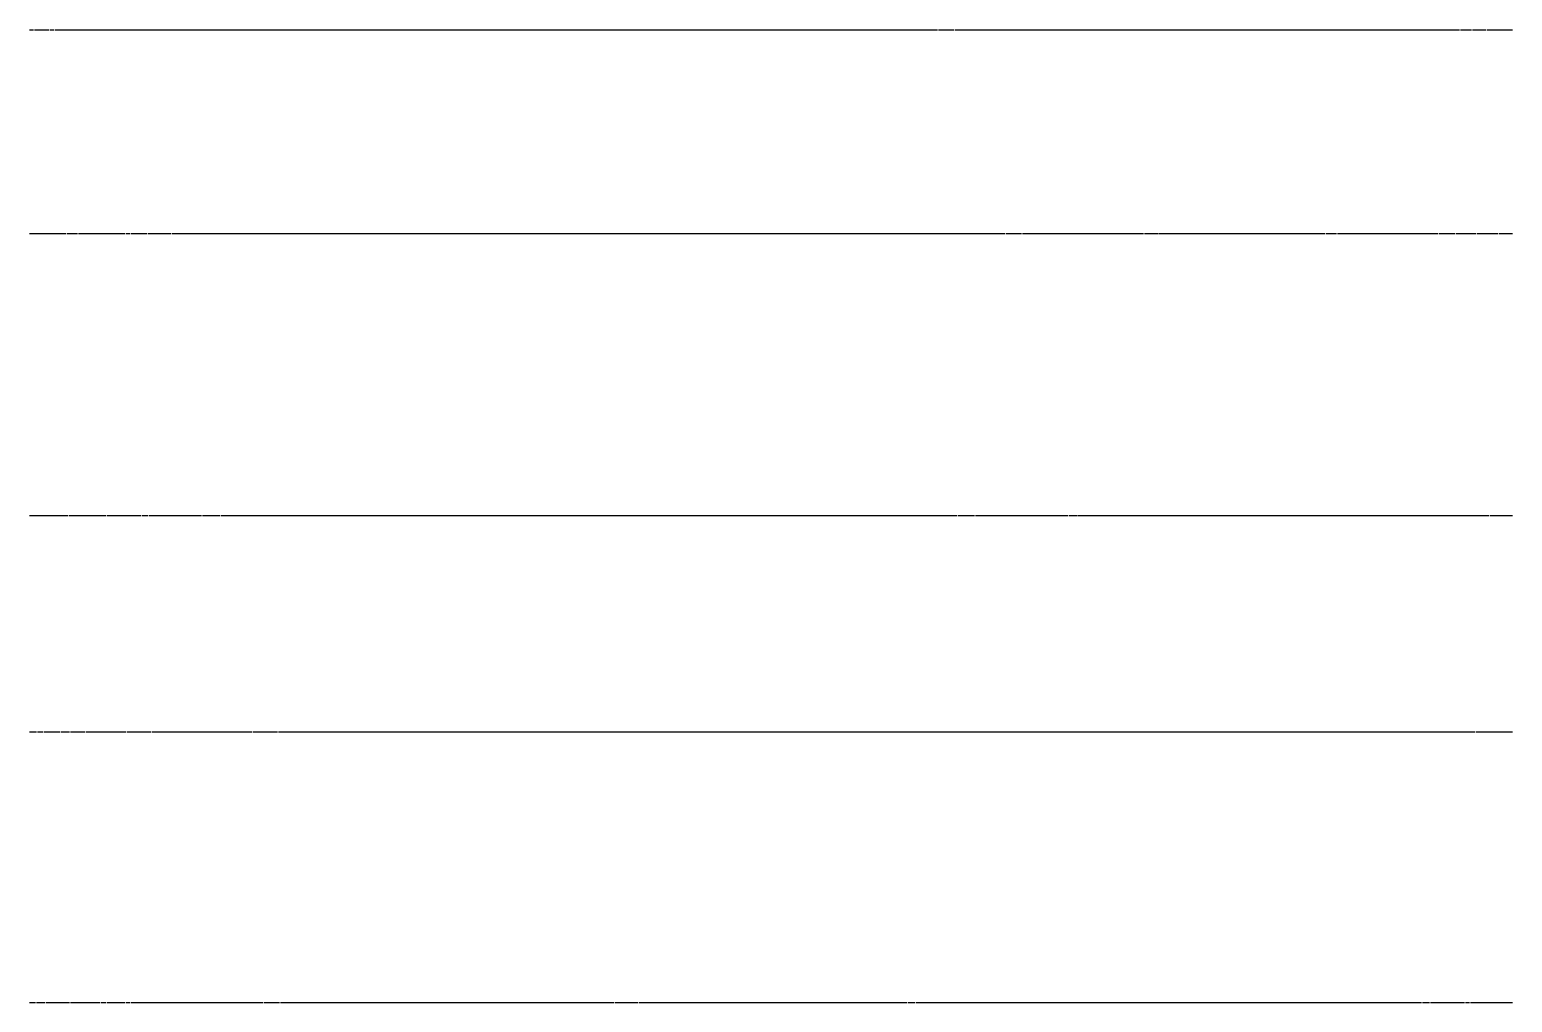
# Model space of a CAD drawing. Header units: metres. Extents: x 0 to 17.9, y -13.5 to -1.7.
import ezdxf

# ---------------------------------------------------------------- set-up
doc = ezdxf.new("R2010")
doc.units = ezdxf.units.M
for name, color, linetype in [('LINE_00_BAND_00', 1, 'Continuous'), ('LINE_00_BAND_01', 2, 'Continuous'), ('LINE_01_BAND_00', 1, 'Continuous'), ('LINE_01_BAND_01', 2, 'Continuous'), ('LINE_02_BAND_00', 1, 'Continuous'), ('LINE_02_BAND_01', 2, 'Continuous'), ('LINE_03_BAND_00', 1, 'Continuous'), ('LINE_03_BAND_01', 2, 'Continuous'), ('LINE_04_BAND_00', 1, 'Continuous'), ('LINE_04_BAND_01', 2, 'Continuous')]:
    doc.layers.add(name, color=color, linetype=linetype)

msp = doc.modelspace()

# ---------------------------------------------------------------- linework, layer by layer
at = {"layer": 'LINE_00_BAND_00', "color": 1}
for p, q in [((0.059, -1.708), (0.236, -1.708)), ((0.307, -1.708), (10.988, -1.708)), ((11.201, -1.708), (17.309, -1.708)), ((17.463, -1.708), (17.628, -1.708))]:
    msp.add_line(p, q, dxfattribs=at)
at = {"layer": 'LINE_00_BAND_01', "color": 2}
for p, q in [((0, -1.708), (0.047, -1.708)), ((0.248, -1.708), (0.295, -1.708)), ((11, -1.708), (11.189, -1.708)), ((17.321, -1.708), (17.451, -1.708)), ((17.64, -1.708), (17.947, -1.708))]:
    msp.add_line(p, q, dxfattribs=at)
at = {"layer": 'LINE_01_BAND_00', "color": 1}
for p, q in [((0, -4.177), (0.437, -4.177)), ((0.591, -4.177), (1.158, -4.177)), ((1.229, -4.177), (1.418, -4.177)), ((1.725, -4.177), (11.803, -4.177)), ((12.016, -4.177), (13.481, -4.177)), ((13.67, -4.177), (15.679, -4.177)), ((15.832, -4.177), (17.049, -4.177)), ((17.262, -4.177), (17.51, -4.177)), ((17.782, -4.177), (17.947, -4.177))]:
    msp.add_line(p, q, dxfattribs=at)
at = {"layer": 'LINE_01_BAND_01', "color": 2}
for p, q in [((0.449, -4.177), (0.579, -4.177)), ((1.17, -4.177), (1.217, -4.177)), ((1.43, -4.177), (1.713, -4.177)), ((11.815, -4.177), (12.004, -4.177)), ((13.493, -4.177), (13.658, -4.177)), ((15.69, -4.177), (15.82, -4.177)), ((17.061, -4.177), (17.25, -4.177)), ((17.522, -4.177), (17.77, -4.177))]:
    msp.add_line(p, q, dxfattribs=at)
at = {"layer": 'LINE_02_BAND_00', "color": 1}
for p, q in [((0, -7.589), (0.461, -7.589)), ((0.933, -7.589), (1.347, -7.589)), ((1.441, -7.589), (2.079, -7.589)), ((2.316, -7.589), (11.224, -7.589)), ((11.449, -7.589), (12.571, -7.589)), ((12.689, -7.589), (17.664, -7.589))]:
    msp.add_line(p, q, dxfattribs=at)
at = {"layer": 'LINE_02_BAND_01', "color": 2}
for p, q in [((0.473, -7.589), (0.922, -7.589)), ((1.359, -7.589), (1.43, -7.589)), ((2.091, -7.589), (2.304, -7.589)), ((11.236, -7.589), (11.437, -7.589)), ((12.583, -7.589), (12.678, -7.589)), ((17.675, -7.589), (17.947, -7.589))]:
    msp.add_line(p, q, dxfattribs=at)
at = {"layer": 'LINE_03_BAND_00', "color": 1}
for p, q in [((0.095, -10.208), (0.165, -10.208)), ((0.378, -10.208), (0.484, -10.208)), ((0.685, -10.208), (1.17, -10.208)), ((1.477, -10.208), (2.694, -10.208)), ((3.013, -10.208), (17.498, -10.208))]:
    msp.add_line(p, q, dxfattribs=at)
at = {"layer": 'LINE_03_BAND_01', "color": 2}
for p, q in [((0, -10.208), (0.083, -10.208)), ((0.177, -10.208), (0.366, -10.208)), ((0.496, -10.208), (0.673, -10.208)), ((1.182, -10.208), (1.465, -10.208)), ((2.706, -10.208), (3.001, -10.208)), ((17.51, -10.208), (17.947, -10.208))]:
    msp.add_line(p, q, dxfattribs=at)
at = {"layer": 'LINE_04_BAND_00', "color": 1}
for p, q in [((0.083, -13.483), (0.189, -13.483)), ((0.496, -13.483), (0.851, -13.483)), ((0.933, -13.483), (1.158, -13.483)), ((1.229, -13.483), (2.824, -13.483)), ((3.036, -13.483), (7.077, -13.483)), ((7.373, -13.483), (10.622, -13.483)), ((10.728, -13.483), (16.848, -13.483)), ((16.955, -13.483), (17.368, -13.483)), ((17.439, -13.483), (17.947, -13.483))]:
    msp.add_line(p, q, dxfattribs=at)
at = {"layer": 'LINE_04_BAND_01', "color": 2}
for p, q in [((0, -13.483), (0.071, -13.483)), ((0.201, -13.483), (0.484, -13.483)), ((0.863, -13.483), (0.922, -13.483)), ((1.17, -13.483), (1.217, -13.483)), ((2.836, -13.483), (3.025, -13.483)), ((7.089, -13.483), (7.361, -13.483)), ((10.634, -13.483), (10.716, -13.483)), ((16.86, -13.483), (16.943, -13.483)), ((17.38, -13.483), (17.427, -13.483))]:
    msp.add_line(p, q, dxfattribs=at)

doc.saveas('drawing.dxf')
